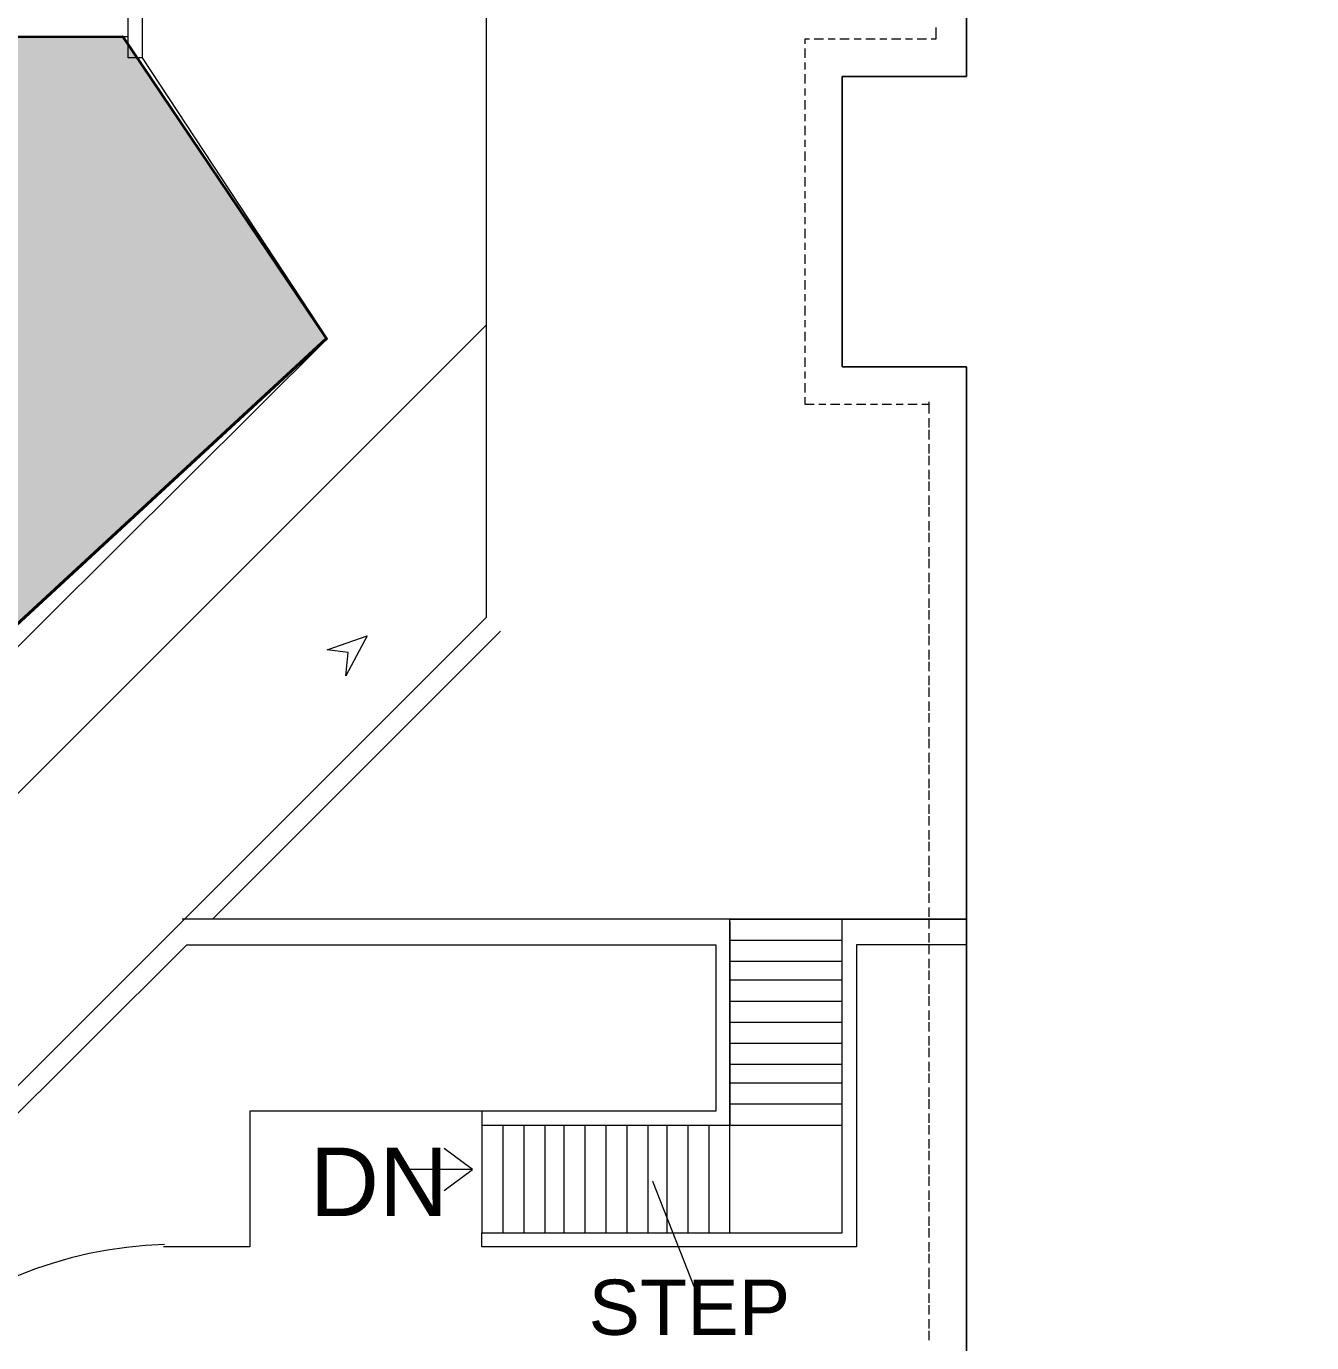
# Model space of a CAD drawing. Header units: inches. Extents: x 1969 to 240164, y 1364 to 46451.
# Drawn here: x 51854 to 53725, y 22586 to 24504 of the extents above; entities that cross this region are included whole.
import ezdxf

# ---------------------------------------------------------------- set-up
doc = ezdxf.new("R2010")
doc.units = ezdxf.units.IN
doc.header["$MEASUREMENT"] = 0
for name, color, linetype in [('PDF_0', 7, 'Continuous'), ('PDF_CAR', 7, 'Continuous'), ('PDF_ESElevation', 7, 'Continuous'), ('PDF_foot path', 7, 'Continuous'), ('PDF_HAT', 7, 'Continuous'), ('PDF_PAVING', 7, 'Continuous'), ('PDF_ROAD', 7, 'Continuous'), ('PDF_STAIR', 7, 'Continuous'), ('PDF_TEXT', 7, 'Continuous'), ('PDF_TXT', 7, 'Continuous'), ('PDF_Wall', 7, 'Continuous')]:
    doc.layers.add(name, color=color, linetype=linetype)
doc.styles.add('PDF ArialMT', font='arial.ttf')
doc.styles.add('PDF Swiss721BT-LightExtended', font='arial.ttf')

msp = doc.modelspace()

# ---------------------------------------------------------------- hatches: boundary and pattern name
at = {"true_color": 0xfecc66}
h = msp.add_hatch(color=31, dxfattribs=at)
h.dxf.hatch_style = 1
h.paths.add_polyline_path([(40008.3, 27445.2), (39953.1, 27576.4), (40565.8, 27834.4), (40621, 27703.3)])
h.paths.add_polyline_path([(40577.6, 27598.8), (40632.8, 27467.6), (40233.2, 27299.2), (40178, 27430.4)])
edge = h.paths.add_edge_path()
edge.add_line((23706.6, 23889.3), (23706.6, 23685.7))
edge.add_line((23706.6, 23685.7), (21592.3, 23685.7))
edge.add_arc((21564.1, 23607.1), 83.5, 70.25, 109.75)
edge.add_line((21535.9, 23685.7), (21474.3, 23685.7))
edge.add_line((21474.3, 23685.7), (21474.3, 23889.3))
edge.add_line((21474.3, 23889.3), (23706.6, 23889.3))
h.paths.add_polyline_path([(40196.6, 27136.6), (40128.6, 27004), (40083.8, 26760.5), (40108.3, 26579.1), (40179.2, 26411.1), (44054.9, 22879.7), (47494.3, 21707.1), (47774.4, 21648.7), (48167.3, 21655.3), (48593.7, 21785.4), (48790.3, 21898.1), (49229.2, 22267.9), (50678.1, 23493.2), (50859.2, 23699.7), (50983, 23900), (51090.8, 24169.8), (51148, 24487.9), (51993.8, 24488.6), (52290.4, 24048.9), (50849.8, 22717.9), (50714.5, 22526.6), (50622.5, 22254.5), (50606.5, 21925.5), (50606.5, 20998.1), (50696.2, 20675.3), (50766.7, 20544.7), (50964.4, 20319.7), (51058.4, 20250.3), (51196.7, 20206.5), (51389.7, 20233.1), (51523.7, 20325.3), (51622.3, 20503.8), (51622.3, 20773.7), (53221, 20773.7), (53221, 20166.3), (53323.2, 20166.3), (53323.2, 19249.4), (51850.7, 19249.4), (48876.6, 20483.8), (45963.5, 21489.1), (43693.6, 22262.7), (41571.7, 24195.4), (39950.9, 25674.8), (39044.1, 26554.3), (38079.5, 27215.6), (35857, 26162.3), (34994.2, 24093.5), (32860.7, 23926.1), (31214.3, 23858), (28068.1, 23728.3), (26623.6, 23670.7), (26125.1, 23748.9), (24768.5, 23544.4), (23827.6, 23544.4), (23273.3, 23447.3), (21482.5, 23346.7), (20701.9, 23346.7), (19975.8, 23179.6), (18647.9, 23098.7), (18526, 23021.2), (18458.9, 22934.2), (16811.9, 22382), (14065.1, 22382), (10291.7, 22150.2), (10399.9, 23009.2), (14054.9, 23234.2), (16268.8, 23125.1), (16401.4, 23136.9), (16539.8, 23172.8), (17389.5, 23514.9), (18148.7, 23728.4), (18898.7, 23820.5), (19842.9, 23871.6), (20739.4, 24014.8), (22123.3, 24079.5), (22770.9, 24079.5), (23779.9, 24246.6), (24703.7, 24246.6), (25375.2, 24342), (26135.3, 24457.9), (26581.9, 24376.1), (27205.7, 24393.1), (34200.4, 24679.5), (34926.4, 26329.3), (38395.3, 28029.7), (39197.5, 27689.4), (39688.1, 27614.9), (39863, 27631.6), (40107.6, 27695.3), (40153.2, 27713), (40296.7, 27791.6), (40552.7, 27873.4), (40725.6, 27893.1), (40799.6, 27443.2), (40565.9, 27413.6), (40402.5, 27338.4), (40299.1, 27258.4)])

# ---------------------------------------------------------------- linework, layer by layer
at = {"lineweight": 35}
msp.add_lwpolyline([(51148, 24487.9), (51993.8, 24488.6), (52290.4, 24048.9), (50849.8, 22717.9)], dxfattribs=at)
msp.add_lwpolyline([(51149.6, 24487.5), (51995.4, 24488.2), (52291.9, 24048.5), (50851.3, 22717.6)])
at = {"layer": 'PDF_0', "lineweight": 0}
msp.add_lwpolyline([(52291.9, 23595.2), (52349.9, 23615.6), (52319.2, 23557.7), (52322.6, 23591.7)], close=True, dxfattribs=at)
at = {"layer": 'PDF_CAR', "lineweight": 0}
msp.add_lwpolyline([(52765.7, 22821.4), (52765.7, 22821.4), (52765.7, 22821.4)], close=True, dxfattribs=at)
msp.add_lwpolyline([(52765.7, 22821.4), (52827.1, 22664.6)], dxfattribs=at)
at = {"layer": 'PDF_ESElevation', "lineweight": 0}
for points in [[(50959.1, 22613.4), (51678.3, 23223.6), (52523.7, 24069)], [(52516.9, 22923.6), (52179.4, 22923.6), (52179.4, 22725.9)]]:
    msp.add_lwpolyline(points, dxfattribs=at)
msp.add_arc((52072, 22127.7), 601.6, 91.6036, 173.7051, dxfattribs=at)
at = {"layer": 'PDF_foot path', "lineweight": 0}
for points in [[(51572.7, 23332.7), (52291.9, 24048.5)], [(52179.4, 22725.9), (52053.3, 22725.9)]]:
    msp.add_lwpolyline(points, dxfattribs=at)
at = {"layer": 'PDF_HAT', "lineweight": 0}
msp.add_lwpolyline([(53222.5, 24007.6), (53222.5, 21972.6), (53222.5, 20953.4), (53467.9, 20953.4), (53467.9, 20353.5), (54425.8, 20353.5), (54903, 20353.5), (55622.2, 20353.5), (55622.2, 28490.1), (53253.2, 28490.1), (53222.5, 28490.1), (53222.5, 24430.3), (53041.8, 24430.3), (53041.8, 24007.6)], close=True, dxfattribs=at)
at = {"layer": 'PDF_PAVING', "lineweight": 0}
msp.add_lwpolyline([(52022.6, 24457.6), (52291.9, 24048.5)], dxfattribs=at)
at = {"layer": 'PDF_ROAD', "lineweight": 0}
msp.add_lwpolyline([(54040.6, 28490.1), (55622.2, 28490.1), (55622.2, 20353.5), (53474.7, 20353.5), (53474.7, 20953.4), (53222.5, 20953.4), (53222.5, 24007.6), (53041.8, 24007.6), (53041.8, 24430.3), (53222.5, 24430.3), (53222.5, 28040.1)], dxfattribs=at)
at = {"layer": 'PDF_STAIR', "lineweight": 0}
for points in [[(52878.2, 23203.2), (53041.8, 23203.2)], [(52878.2, 23172.5), (53041.8, 23172.5)], [(52878.2, 23141.8), (53041.8, 23141.8)], [(52878.2, 23114.5), (53041.8, 23114.5)], [(52878.2, 23083.8), (53041.8, 23083.8)], [(52878.2, 23053.2), (53041.8, 23053.2)], [(52878.2, 23022.5), (53041.8, 23022.5)], [(52878.2, 22991.8), (53041.8, 22991.8)], [(52878.2, 22964.5), (53041.8, 22964.5)], [(52878.2, 22933.9), (53041.8, 22933.9)], [(52516.9, 22903.2), (52516.9, 22746.4)], [(52547.6, 22903.2), (52547.6, 22746.4)], [(52578.2, 22903.2), (52578.2, 22746.4)], [(52608.9, 22903.2), (52608.9, 22746.4)], [(52636.2, 22903.2), (52636.2, 22746.4)], [(52666.9, 22903.2), (52666.9, 22746.4)], [(52697.6, 22903.2), (52697.6, 22746.4)], [(52728.2, 22903.2), (52728.2, 22746.4)], [(52758.9, 22903.2), (52758.9, 22746.4)], [(52786.2, 22903.2), (52786.2, 22746.4)], [(52816.9, 22903.2), (52816.9, 22746.4)], [(52847.5, 22903.2), (52847.5, 22746.4)], [(52878.2, 22746.4), (52878.2, 22903.2), (53041.8, 22903.2)]]:
    msp.add_lwpolyline(points, dxfattribs=at)
at = {"layer": 'PDF_TXT', "lineweight": 0}
for points in [[(53178.2, 24501.9), (53178.2, 24484.8), (53171.4, 24484.8)], [(52994.1, 24484.8), (52987.3, 24484.8), (52987.3, 24478)], [(52987.3, 24471.2), (52987.3, 24457.6)], [(53014.6, 24484.8), (53000.9, 24484.8)], [(53031.6, 24484.8), (53021.4, 24484.8)], [(53052.1, 24484.8), (53038.4, 24484.8)], [(53069.1, 24484.8), (53058.9, 24484.8)], [(53089.6, 24484.8), (53075.9, 24484.8)], [(53106.6, 24484.8), (53096.4, 24484.8)], [(53127, 24484.8), (53113.4, 24484.8)], [(53144.1, 24484.8), (53133.9, 24484.8)], [(53164.5, 24484.8), (53150.9, 24484.8)], [(52987.3, 24450.7), (52987.3, 24440.5)], [(52987.3, 24433.7), (52987.3, 24420.1)], [(52987.3, 24413.2), (52987.3, 24403)], [(52987.3, 24396.2), (52987.3, 24382.6)], [(52987.3, 24375.7), (52987.3, 24365.5)], [(52987.3, 24358.7), (52987.3, 24345.1)], [(52987.3, 24338.3), (52987.3, 24328)], [(52987.3, 24321.2), (52987.3, 24307.6)], [(52987.3, 24300.8), (52987.3, 24290.5)], [(52987.3, 24283.7), (52987.3, 24270.1)], [(52987.3, 24263.3), (52987.3, 24253)], [(52987.3, 24246.2), (52987.3, 24232.6)], [(52987.3, 24225.8), (52987.3, 24215.5)], [(52987.3, 24208.7), (52987.3, 24195.1)], [(52987.3, 24188.3), (52987.3, 24178)], [(52987.3, 24171.2), (52987.3, 24157.6)], [(52987.3, 24150.8), (52987.3, 24140.5)], [(52987.3, 24133.7), (52987.3, 24120.1)], [(52987.3, 24113.3), (52987.3, 24103.1)], [(52987.3, 24096.2), (52987.3, 24082.6)], [(52987.3, 24075.8), (52987.3, 24065.6)], [(52987.3, 24058.7), (52987.3, 24045.1)], [(52987.3, 24038.3), (52987.3, 24028.1)], [(52987.3, 24021.2), (52987.3, 24007.6)], [(52987.3, 24000.8), (52987.3, 23990.6)], [(52987.3, 23983.7), (52987.3, 23970.1)], [(52987.3, 23963.3), (52987.3, 23953.1), (53000.9, 23953.1)], [(53007.7, 23953.1), (53018, 23953.1)], [(53024.8, 23953.1), (53038.4, 23953.1)], [(53045.2, 23953.1), (53055.5, 23953.1)], [(53062.3, 23953.1), (53075.9, 23953.1)], [(53082.7, 23953.1), (53093, 23953.1)], [(53099.8, 23953.1), (53113.4, 23953.1)], [(53120.2, 23953.1), (53130.5, 23953.1)], [(53137.3, 23953.1), (53150.9, 23953.1)], [(53157.7, 23953.1), (53168, 23953.1)], [(53168, 23956.5), (53168, 23939.4)], [(53168, 23932.6), (53168, 23919)], [(53168, 23915.6), (53168, 23901.9)], [(53168, 23895.1), (53168, 23881.5)], [(53168, 23878.1), (53168, 23864.4)], [(53168, 23857.6), (53168, 23844)], [(53168, 23840.6), (53168, 23826.9)], [(53168, 23820.1), (53168, 23806.5)], [(53168, 23803.1), (53168, 23789.4)], [(53168, 23782.6), (53168, 23769)], [(53168, 23765.6), (53168, 23752)], [(53168, 23745.1), (53168, 23731.5)], [(53168, 23728.1), (53168, 23714.5)], [(53168, 23707.6), (53168, 23694)], [(53168, 23690.6), (53168, 23677)], [(53168, 23670.1), (53168, 23656.5)], [(53168, 23653.1), (53168, 23639.5)], [(53168, 23632.6), (53168, 23619)], [(53168, 23615.6), (53168, 23602)], [(53168, 23595.2), (53168, 23581.5)], [(53168, 23578.1), (53168, 23564.5)], [(53168, 23557.7), (53168, 23544)], [(53168, 23540.6), (53168, 23527)], [(53168, 23520.2), (53168, 23506.5)], [(53168, 23503.1), (53168, 23489.5)], [(53168, 23482.7), (53168, 23469)], [(53168, 23465.6), (53168, 23452)], [(53168, 23445.2), (53168, 23431.5)], [(53168, 23428.1), (53168, 23414.5)], [(53168, 23407.7), (53168, 23394)], [(53168, 23390.6), (53168, 23377)], [(53168, 23370.2), (53168, 23356.5)], [(53168, 23353.1), (53168, 23339.5)], [(53168, 23332.7), (53168, 23319)], [(53168, 23315.6), (53168, 23302)], [(53168, 23295.2), (53168, 23281.6)], [(53168, 23278.1), (53168, 23264.5)], [(53168, 23257.7), (53168, 23244.1)], [(53168, 23240.6), (53168, 23227)], [(53168, 23220.2), (53168, 23206.6)], [(53168, 23203.2), (53168, 23189.5)], [(53168, 23182.7), (53168, 23169.1)], [(53168, 23165.7), (53168, 23152)], [(53168, 23145.2), (53168, 23131.6)], [(53168, 23128.2), (53168, 23114.5)], [(53168, 23107.7), (53168, 23094.1)], [(53168, 23090.7), (53168, 23077)], [(53168, 23070.2), (53168, 23056.6)], [(53168, 23053.2), (53168, 23039.5)], [(53168, 23032.7), (53168, 23019.1)], [(53168, 23015.7), (53168, 23002)], [(53168, 22995.2), (53168, 22981.6)], [(53168, 22978.2), (53168, 22964.5)], [(53168, 22957.7), (53168, 22944.1)], [(53168, 22940.7), (53168, 22927)], [(53168, 22920.2), (53168, 22906.6)], [(53168, 22903.2), (53168, 22889.5)], [(53168, 22882.7), (53168, 22869.1)], [(53168, 22865.7), (53168, 22852.1)], [(53168, 22845.2), (53168, 22831.6)], [(53168, 22828.2), (53168, 22814.6)], [(53168, 22807.7), (53168, 22794.1)], [(53168, 22790.7), (53168, 22777.1)], [(53168, 22770.2), (53168, 22756.6)], [(53168, 22753.2), (53168, 22739.6)], [(53168, 22732.7), (53168, 22719.1)], [(53168, 22715.7), (53168, 22702.1)], [(53168, 22695.3), (53168, 22681.6)], [(53168, 22678.2), (53168, 22664.6)], [(53168, 22657.8), (53168, 22644.1)], [(53168, 22640.7), (53168, 22627.1)], [(53168, 22620.3), (53168, 22606.6)], [(53168, 22603.2), (53168, 22589.6)]]:
    msp.add_lwpolyline(points, dxfattribs=at)
at = {"layer": 'PDF_Wall', "lineweight": 0}
for points in [[(52022.6, 31114.8), (52022.6, 24457.6), (52002.2, 24457.6), (52002.2, 31114.8)], [(51075, 20421.6), (51058, 20442.1), (51058, 22177.1), (52523.7, 23642.9), (52523.7, 24007.6), (52523.7, 25040.4)], [(51995.4, 24488.2), (50993.2, 24488.2)], [(52002.2, 24488.2), (51000, 24488.2)], [(52124.9, 23203.2), (52544.2, 23622.4)], [(52891.8, 23203.2), (52663.5, 23203.2), (52080.6, 23203.2)], [(53222.5, 23165.7), (53062.3, 23165.7), (53062.3, 22725.9), (52516.9, 22725.9), (52516.9, 22746.4), (53041.8, 22746.4), (53041.8, 23203.2), (53222.5, 23203.2), (52827.1, 23203.2)], [(52878.2, 23199.7), (52878.2, 22903.2), (52878.2, 23203.2)], [(51081.8, 22163.5), (52087.4, 23165.7), (52857.8, 23165.7), (52857.8, 22923.6), (52516.9, 22923.6), (52516.9, 22903.2), (52878.2, 22903.2)], [(52503.3, 22838.4), (52462.3, 22869.1)], [(52462.3, 22807.7), (52503.3, 22838.4), (52411.2, 22838.4)]]:
    msp.add_lwpolyline(points, dxfattribs=at)

# ---------------------------------------------------------------- texts
at = {"layer": 'PDF_TEXT', "attachment_point": 4}
for s, insert, char_height, style in [('DN', (52266.8, 22820.5), 99.7, 'PDF Swiss721BT-LightExtended'), ('STEP', (52672.4, 22637.2), 80.47, 'PDF ArialMT')]:
    msp.add_mtext(s, dxfattribs=dict(at, insert=insert, char_height=char_height, style=style))

doc.saveas('drawing.dxf')
